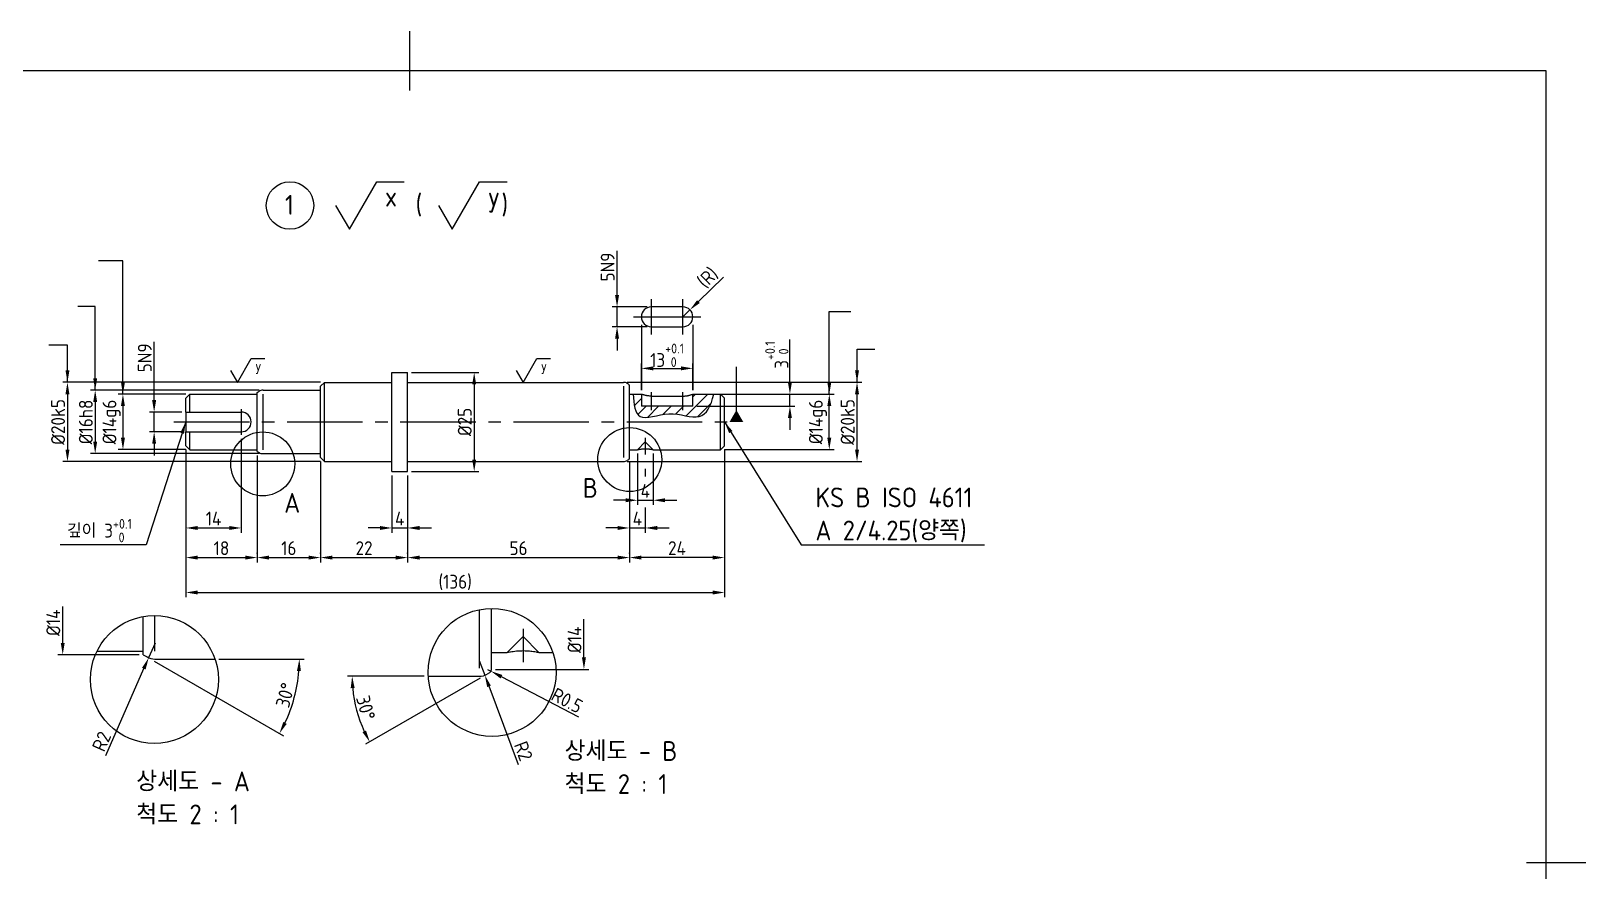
# Model space of a CAD drawing. Header units: millimetres. Extents: x 0 to 2327, y 0 to 592.
# Drawn here: x 201.5 to 594, y 208 to 420 of the extents above; entities that cross this region are included whole.
import ezdxf

# ---------------------------------------------------------------- set-up
doc = ezdxf.new("R2010")
doc.units = ezdxf.units.MM
doc.linetypes.add('CENTER2', pattern=[28.575, 19.05, -3.175, 3.175, -3.175])
for name, color, linetype in [('가는실선', 1, 'Continuous'), ('문자', 2, 'Continuous'), ('외형선', 3, 'Continuous'), ('윤곽선', 4, 'Continuous'), ('중심선', 1, 'CENTER2')]:
    doc.layers.add(name, color=color, linetype=linetype)
doc.styles.get("Standard").update_dxf_attribs({"font": 'isocp.shx', "bigfont": 'whgtxt.shx'})
doc.dimstyles.new('ISO-25', dxfattribs={"dimtxt": 3.5, "dimasz": 3, "dimexe": 1.2, "dimexo": 1, "dimtad": 1, "dimdsep": 46, "dimtxsty": 'Standard', "dimcen": 0, "dimclrd": 7, "dimclre": 7, "dimclrt": 2, "dimazin": 2, "dimtfac": 1, "dimtmove": 0, "dimatfit": 3, "dimfxl": 0, "dimlwd": -1, "dimlwe": -1, "dimarcsym": 0})

# ---------------------------------------------------------------- blocks, each defined once
blk = doc.blocks.new('*D45')
at = {"layer": 'Defpoints', "color": 0}
for p in [(358.04, 350.36), (349.41, 345.36), (358.04, 345.36)]:
    blk.add_point(p, dxfattribs=at)
at = {"layer": '외형선', "color": 7}
for p, q in [((349.41, 353.36), (349.41, 364.51)), ((357.04, 350.36), (348.21, 350.36)), ((349.41, 345.36), (349.41, 350.36)), ((357.04, 345.36), (348.21, 345.36)), ((349.41, 342.36), (349.41, 339.36))]:
    blk.add_line(p, q, dxfattribs=at)
for points in [[(348.91, 353.36), (349.91, 353.36), (349.41, 350.36)], [(348.91, 342.36), (349.91, 342.36), (349.41, 345.36)]]:
    blk.add_solid(points, dxfattribs=at)
at = {"layer": '외형선', "color": 2, "insert": (347.03, 360.44), "char_height": 3.5, "attachment_point": 5, "rotation": 90}
blk.add_mtext('5N9', dxfattribs=at)
blk = doc.blocks.new('*D46')
at = {"layer": 'Defpoints', "color": 0}
for p in [(367.82, 349.62), (366.04, 347.86)]:
    blk.add_point(p, dxfattribs=at)
at = {"layer": '외형선', "color": 7}
for p, q in [((376.24, 357.88), (369.96, 351.72)), ((366.04, 347.86), (367.82, 349.62))]:
    blk.add_line(p, q, dxfattribs=at)
blk.add_solid([(369.61, 352.07), (370.31, 351.36), (367.82, 349.62)], dxfattribs=at)
at = {"layer": '외형선', "color": 2, "insert": (372.39, 357.67), "char_height": 3.5, "attachment_point": 5, "rotation": 44.467}
blk.add_mtext('(R)', dxfattribs=at)
blk = doc.blocks.new('*D47')
at = {"layer": 'Defpoints', "color": 0}
for p in [(368.54, 334.85), (355.54, 328.33), (368.54, 328.33)]:
    blk.add_point(p, dxfattribs=at)
at = {"layer": '외형선', "color": 7}
for p, q in [((355.54, 329.33), (355.54, 336.05)), ((358.54, 334.85), (365.54, 334.85)), ((368.54, 329.33), (368.54, 336.05))]:
    blk.add_line(p, q, dxfattribs=at)
for points in [[(358.54, 335.35), (358.54, 334.35), (355.54, 334.85)], [(365.54, 335.35), (365.54, 334.35), (368.54, 334.85)]]:
    blk.add_solid(points, dxfattribs=at)
at = {"layer": '외형선', "color": 2, "insert": (362.04, 338.15), "char_height": 3.5, "attachment_point": 5}
blk.add_mtext('13{\\H0.7x;\\S+0.1^  0;}', dxfattribs=at)
blk = doc.blocks.new('*D48')
at = {"layer": 'Defpoints', "color": 0}
for p in [(368.54, 328.33), (393.05, 328.33), (368.54, 325.33)]:
    blk.add_point(p, dxfattribs=at)
at = {"layer": '외형선', "color": 7}
for p, q in [((393.05, 331.33), (393.05, 342.16)), ((369.54, 328.33), (394.25, 328.33)), ((393.05, 325.33), (393.05, 328.33)), ((369.54, 325.33), (394.25, 325.33)), ((393.05, 322.33), (393.05, 319.33))]:
    blk.add_line(p, q, dxfattribs=at)
for points in [[(392.55, 331.33), (393.55, 331.33), (393.05, 328.33)], [(392.55, 322.33), (393.55, 322.33), (393.05, 325.33)]]:
    blk.add_solid(points, dxfattribs=at)
at = {"layer": '외형선', "color": 2, "insert": (389.75, 338.24), "char_height": 3.5, "attachment_point": 5, "rotation": 90}
blk.add_mtext('3{\\H0.7x;\\S+0.1^  0;}', dxfattribs=at)
blk = doc.blocks.new('*D49')
at = {"layer": 'Defpoints', "color": 0}
for p in [(393.05, 328.33), (402.99, 328.33), (375.54, 314.33)]:
    blk.add_point(p, dxfattribs=at)
at = {"layer": '외형선', "color": 7}
for p, q in [((394.05, 328.33), (404.19, 328.33)), ((402.99, 317.33), (402.99, 325.33)), ((376.54, 314.33), (404.19, 314.33))]:
    blk.add_line(p, q, dxfattribs=at)
for points in [[(402.49, 325.33), (403.49, 325.33), (402.99, 328.33)], [(402.49, 317.33), (403.49, 317.33), (402.99, 314.33)]]:
    blk.add_solid(points, dxfattribs=at)
at = {"layer": '외형선', "color": 2, "insert": (400.12, 321.33), "char_height": 3.5, "attachment_point": 5, "rotation": 90}
blk.add_mtext('%%C14g6', dxfattribs=at)
blk = doc.blocks.new('*D50')
at = {"layer": 'Defpoints', "color": 0}
for p in [(351, 331.33), (409.99, 331.33), (351, 311.33)]:
    blk.add_point(p, dxfattribs=at)
at = {"layer": '외형선', "color": 7}
for p, q in [((352, 331.33), (411.19, 331.33)), ((409.99, 314.33), (409.99, 328.33)), ((352, 311.33), (411.19, 311.33))]:
    blk.add_line(p, q, dxfattribs=at)
for points in [[(409.49, 328.33), (410.49, 328.33), (409.99, 331.33)], [(409.49, 314.33), (410.49, 314.33), (409.99, 311.33)]]:
    blk.add_solid(points, dxfattribs=at)
at = {"layer": '외형선', "color": 2, "insert": (407.62, 321.33), "char_height": 3.5, "attachment_point": 5, "rotation": 90}
blk.add_mtext('%%C20k5', dxfattribs=at)
blk = doc.blocks.new('*D59')
at = {"layer": 'Defpoints', "color": 0}
for p in [(296.54, 333.83), (296.54, 308.83), (313.34, 308.83)]:
    blk.add_point(p, dxfattribs=at)
at = {"layer": '외형선', "color": 7}
for p, q in [((297.54, 333.83), (314.54, 333.83)), ((313.34, 330.83), (313.34, 311.83)), ((297.54, 308.83), (314.54, 308.83))]:
    blk.add_line(p, q, dxfattribs=at)
for points in [[(312.84, 330.83), (313.84, 330.83), (313.34, 333.83)], [(312.84, 311.83), (313.84, 311.83), (313.34, 308.83)]]:
    blk.add_solid(points, dxfattribs=at)
at = {"layer": '외형선', "color": 2, "insert": (310.96, 321.33), "char_height": 3.5, "attachment_point": 5, "rotation": 90}
blk.add_mtext('%%C25', dxfattribs=at)
blk = doc.blocks.new('*D60')
at = {"layer": 'Defpoints', "color": 0}
for p in [(232.54, 323.83), (240.54, 323.83), (240.54, 318.83)]:
    blk.add_point(p, dxfattribs=at)
at = {"layer": '외형선', "color": 7}
for p, q in [((232.54, 326.83), (232.54, 341.59)), ((239.54, 323.83), (231.34, 323.83)), ((232.54, 318.83), (232.54, 323.83)), ((239.54, 318.83), (231.34, 318.83)), ((232.54, 315.83), (232.54, 312.83))]:
    blk.add_line(p, q, dxfattribs=at)
for points in [[(232.04, 326.83), (233.04, 326.83), (232.54, 323.83)], [(232.04, 315.83), (233.04, 315.83), (232.54, 318.83)]]:
    blk.add_solid(points, dxfattribs=at)
at = {"layer": '외형선', "color": 2, "insert": (230.17, 337.51), "char_height": 3.5, "attachment_point": 5, "rotation": 90}
blk.add_mtext('5N9', dxfattribs=at)
blk = doc.blocks.new('*D61')
at = {"layer": 'Defpoints', "color": 0}
for p in [(260.03, 329.33), (217.66, 313.33), (260.03, 313.33)]:
    blk.add_point(p, dxfattribs=at)
at = {"layer": '외형선', "color": 7}
for p, q in [((259.03, 329.33), (216.46, 329.33)), ((217.66, 326.33), (217.66, 316.33)), ((259.03, 313.33), (216.46, 313.33))]:
    blk.add_line(p, q, dxfattribs=at)
for points in [[(217.16, 326.33), (218.16, 326.33), (217.66, 329.33)], [(217.16, 316.33), (218.16, 316.33), (217.66, 313.33)]]:
    blk.add_solid(points, dxfattribs=at)
at = {"layer": '외형선', "color": 2, "insert": (215.29, 321.33), "char_height": 3.5, "attachment_point": 5, "rotation": 90}
blk.add_mtext('%%C16h8', dxfattribs=at)
blk = doc.blocks.new('*D62')
at = {"layer": 'Defpoints', "color": 0}
for p in [(275.54, 331.33), (210.66, 311.33), (275.54, 311.33)]:
    blk.add_point(p, dxfattribs=at)
at = {"layer": '외형선', "color": 7}
for p, q in [((274.54, 331.33), (209.46, 331.33)), ((210.66, 328.33), (210.66, 314.33)), ((274.54, 311.33), (209.46, 311.33))]:
    blk.add_line(p, q, dxfattribs=at)
for points in [[(210.16, 328.33), (211.16, 328.33), (210.66, 331.33)], [(210.16, 314.33), (211.16, 314.33), (210.66, 311.33)]]:
    blk.add_solid(points, dxfattribs=at)
at = {"layer": '외형선', "color": 2, "insert": (208.29, 321.33), "char_height": 3.5, "attachment_point": 5, "rotation": 90}
blk.add_mtext('%%C20k5', dxfattribs=at)
blk = doc.blocks.new('*D58')
at = {"layer": 'Defpoints', "color": 0}
for p in [(241.54, 328.33), (224.66, 314.33), (241.54, 314.33)]:
    blk.add_point(p, dxfattribs=at)
at = {"layer": '외형선', "color": 7}
for p, q in [((240.54, 328.33), (223.46, 328.33)), ((224.66, 325.33), (224.66, 317.33)), ((240.54, 314.33), (223.46, 314.33))]:
    blk.add_line(p, q, dxfattribs=at)
for points in [[(224.16, 325.33), (225.16, 325.33), (224.66, 328.33)], [(224.16, 317.33), (225.16, 317.33), (224.66, 314.33)]]:
    blk.add_solid(points, dxfattribs=at)
at = {"layer": '외형선', "color": 2, "insert": (221.79, 321.33), "char_height": 3.5, "attachment_point": 5, "rotation": 90}
blk.add_mtext('%%C14g6', dxfattribs=at)
blk = doc.blocks.new('*D56')
at = {"layer": 'Defpoints', "color": 0}
for p in [(352.54, 312.19), (356.54, 313.12), (356.54, 294.56)]:
    blk.add_point(p, dxfattribs=at)
at = {"layer": '외형선', "color": 7}
for p, q in [((352.54, 311.19), (352.54, 293.36)), ((356.54, 309.45), (356.54, 307.56)), ((356.54, 299.69), (356.54, 293.36)), ((349.54, 294.56), (346.54, 294.56)), ((352.54, 294.56), (356.54, 294.56)), ((359.54, 294.56), (362.54, 294.56))]:
    blk.add_line(p, q, dxfattribs=at)
for points in [[(349.54, 295.06), (349.54, 294.06), (352.54, 294.56)], [(359.54, 295.06), (359.54, 294.06), (356.54, 294.56)]]:
    blk.add_solid(points, dxfattribs=at)
at = {"layer": '외형선', "color": 2, "insert": (354.54, 296.94), "char_height": 3.5, "attachment_point": 5}
blk.add_mtext('4', dxfattribs=at)
blk = doc.blocks.new('*D57')
at = {"layer": 'Defpoints', "color": 0}
for p in [(354.54, 314.33), (358.54, 314.33), (358.54, 301.56)]:
    blk.add_point(p, dxfattribs=at)
at = {"layer": '외형선', "color": 7}
for p, q in [((354.54, 313.33), (354.54, 300.36)), ((358.54, 313.33), (358.54, 300.36)), ((351.54, 301.56), (348.54, 301.56)), ((354.54, 301.56), (358.54, 301.56)), ((361.54, 301.56), (364.54, 301.56))]:
    blk.add_line(p, q, dxfattribs=at)
for points in [[(351.54, 302.06), (351.54, 301.06), (354.54, 301.56)], [(361.54, 302.06), (361.54, 301.06), (358.54, 301.56)]]:
    blk.add_solid(points, dxfattribs=at)
at = {"layer": '외형선', "color": 2, "insert": (356.54, 303.94), "char_height": 3.5, "attachment_point": 5}
blk.add_mtext('4', dxfattribs=at)
blk = doc.blocks.new('*D55')
at = {"layer": 'Defpoints', "color": 0}
for p in [(376.54, 315.33), (352.54, 294.56), (352.54, 287.08)]:
    blk.add_point(p, dxfattribs=at)
at = {"layer": '외형선', "color": 7}
for p, q in [((376.54, 314.33), (376.54, 285.88)), ((352.54, 293.56), (352.54, 285.88)), ((373.54, 287.08), (355.54, 287.08))]:
    blk.add_line(p, q, dxfattribs=at)
for points in [[(355.54, 287.58), (355.54, 286.58), (352.54, 287.08)], [(373.54, 287.58), (373.54, 286.58), (376.54, 287.08)]]:
    blk.add_solid(points, dxfattribs=at)
at = {"layer": '외형선', "color": 2, "insert": (364.54, 289.46), "char_height": 3.5, "attachment_point": 5}
blk.add_mtext('24', dxfattribs=at)
blk = doc.blocks.new('*D42')
at = {"layer": 'Defpoints', "color": 0}
for p in [(296.54, 294.56), (352.54, 287.08), (352.54, 287.08)]:
    blk.add_point(p, dxfattribs=at)
at = {"layer": '외형선', "color": 7}
for p, q in [((296.54, 293.56), (296.54, 285.88)), ((299.54, 287.08), (349.54, 287.08)), ((352.54, 288.08), (352.54, 288.28))]:
    blk.add_line(p, q, dxfattribs=at)
for points in [[(299.54, 287.58), (299.54, 286.58), (296.54, 287.08)], [(349.54, 287.58), (349.54, 286.58), (352.54, 287.08)]]:
    blk.add_solid(points, dxfattribs=at)
at = {"layer": '외형선', "color": 2, "insert": (324.54, 289.46), "char_height": 3.5, "attachment_point": 5}
blk.add_mtext('56', dxfattribs=at)
blk = doc.blocks.new('*D51')
at = {"layer": 'Defpoints', "color": 0}
for p in [(292.54, 308.83), (296.54, 308.83), (296.54, 294.56)]:
    blk.add_point(p, dxfattribs=at)
at = {"layer": '외형선', "color": 7}
for p, q in [((292.54, 307.83), (292.54, 293.36)), ((296.54, 307.83), (296.54, 293.36)), ((289.54, 294.56), (286.54, 294.56)), ((292.54, 294.56), (296.54, 294.56)), ((299.54, 294.56), (302.54, 294.56))]:
    blk.add_line(p, q, dxfattribs=at)
for points in [[(289.54, 295.06), (289.54, 294.06), (292.54, 294.56)], [(299.54, 295.06), (299.54, 294.06), (296.54, 294.56)]]:
    blk.add_solid(points, dxfattribs=at)
at = {"layer": '외형선', "color": 2, "insert": (294.54, 296.94), "char_height": 3.5, "attachment_point": 5}
blk.add_mtext('4', dxfattribs=at)
blk = doc.blocks.new('*D52')
at = {"layer": 'Defpoints', "color": 0}
for p in [(274.54, 312.33), (296.54, 287.08), (296.54, 287.08)]:
    blk.add_point(p, dxfattribs=at)
at = {"layer": '외형선', "color": 7}
for p, q in [((274.54, 311.33), (274.54, 285.88)), ((277.54, 287.08), (293.54, 287.08)), ((296.54, 288.08), (296.54, 288.28))]:
    blk.add_line(p, q, dxfattribs=at)
for points in [[(277.54, 287.58), (277.54, 286.58), (274.54, 287.08)], [(293.54, 287.58), (293.54, 286.58), (296.54, 287.08)]]:
    blk.add_solid(points, dxfattribs=at)
at = {"layer": '외형선', "color": 2, "insert": (285.54, 289.46), "char_height": 3.5, "attachment_point": 5}
blk.add_mtext('22', dxfattribs=at)
blk = doc.blocks.new('*D53')
at = {"layer": 'Defpoints', "color": 0}
for p in [(258.54, 313.88), (274.54, 287.08), (274.54, 287.08)]:
    blk.add_point(p, dxfattribs=at)
at = {"layer": '외형선', "color": 7}
for p, q in [((258.54, 312.88), (258.54, 285.88)), ((261.54, 287.08), (271.54, 287.08)), ((274.54, 288.08), (274.54, 288.28))]:
    blk.add_line(p, q, dxfattribs=at)
for points in [[(261.54, 287.58), (261.54, 286.58), (258.54, 287.08)], [(271.54, 287.58), (271.54, 286.58), (274.54, 287.08)]]:
    blk.add_solid(points, dxfattribs=at)
at = {"layer": '외형선', "color": 2, "insert": (266.54, 289.46), "char_height": 3.5, "attachment_point": 5}
blk.add_mtext('16', dxfattribs=at)
blk = doc.blocks.new('*D54')
at = {"layer": 'Defpoints', "color": 0}
for p in [(254.54, 318.08), (240.54, 315.33), (254.54, 294.56)]:
    blk.add_point(p, dxfattribs=at)
at = {"layer": '외형선', "color": 7}
for p, q in [((240.54, 314.33), (240.54, 293.36)), ((254.54, 317.08), (254.54, 293.36)), ((243.54, 294.56), (251.54, 294.56))]:
    blk.add_line(p, q, dxfattribs=at)
for points in [[(243.54, 295.06), (243.54, 294.06), (240.54, 294.56)], [(251.54, 295.06), (251.54, 294.06), (254.54, 294.56)]]:
    blk.add_solid(points, dxfattribs=at)
at = {"layer": '외형선', "color": 2, "insert": (247.54, 296.94), "char_height": 3.5, "attachment_point": 5}
blk.add_mtext('14', dxfattribs=at)
blk = doc.blocks.new('*D43')
at = {"layer": 'Defpoints', "color": 0}
for p in [(240.54, 294.56), (258.54, 287.08), (258.54, 287.08)]:
    blk.add_point(p, dxfattribs=at)
at = {"layer": '외형선', "color": 7}
for p, q in [((240.54, 293.56), (240.54, 285.88)), ((243.54, 287.08), (255.54, 287.08)), ((258.54, 288.08), (258.54, 288.28))]:
    blk.add_line(p, q, dxfattribs=at)
for points in [[(243.54, 287.58), (243.54, 286.58), (240.54, 287.08)], [(255.54, 287.58), (255.54, 286.58), (258.54, 287.08)]]:
    blk.add_solid(points, dxfattribs=at)
at = {"layer": '외형선', "color": 2, "insert": (249.54, 289.46), "char_height": 3.5, "attachment_point": 5}
blk.add_mtext('18', dxfattribs=at)
blk = doc.blocks.new('*D44')
at = {"layer": 'Defpoints', "color": 0}
for p in [(240.54, 287.08), (376.54, 287.08), (376.54, 278.27)]:
    blk.add_point(p, dxfattribs=at)
at = {"layer": '외형선', "color": 7}
for p, q in [((240.54, 286.08), (240.54, 277.07)), ((376.54, 286.08), (376.54, 277.07)), ((243.54, 278.27), (373.54, 278.27))]:
    blk.add_line(p, q, dxfattribs=at)
for points in [[(243.54, 278.77), (243.54, 277.77), (240.54, 278.27)], [(373.54, 278.77), (373.54, 277.77), (376.54, 278.27)]]:
    blk.add_solid(points, dxfattribs=at)
at = {"layer": '외형선', "color": 2, "insert": (308.54, 280.82), "char_height": 3.5, "attachment_point": 5}
blk.add_mtext('(136)', dxfattribs=at)
blk = doc.blocks.new('*D66')
at = {"layer": 'Defpoints', "color": 0}
for p in [(232.76, 265.45), (231.15, 261.79)]:
    blk.add_point(p, dxfattribs=at)
at = {"layer": '외형선', "color": 7}
for p, q in [((232.76, 265.45), (231.15, 261.79)), ((220.32, 237.12), (229.94, 259.04))]:
    blk.add_line(p, q, dxfattribs=at)
blk.add_solid([(229.48, 259.24), (230.4, 258.84), (231.15, 261.79)], dxfattribs=at)
at = {"layer": '외형선', "color": 2, "insert": (219.28, 240.67), "char_height": 3.5, "attachment_point": 5, "rotation": 66.2967}
blk.add_mtext('R2', dxfattribs=at)
blk = doc.blocks.new('*D67')
at = {"layer": 'Defpoints', "color": 0}
for p in [(229.77, 262.56), (230.76, 261.99), (232.76, 261.45), (247.91, 261.45), (266.95, 248.62)]:
    blk.add_point(p, dxfattribs=at)
at = {"layer": '외형선', "color": 7}
for p, q in [((232.55, 260.95), (265.22, 242.09)), ((248.91, 261.45), (270.41, 261.45))]:
    blk.add_line(p, q, dxfattribs=at)
blk.add_arc((231.68, 261.45), 37.52, 334.582, 355.418, dxfattribs=at)
for points in [[(268.59, 258.47), (269.59, 258.43), (269.21, 261.45)], [(266.02, 245.11), (265.13, 245.58), (264.18, 242.69)]]:
    blk.add_solid(points, dxfattribs=at)
at = {"layer": '외형선', "color": 2, "insert": (265.64, 252.36), "char_height": 3.5, "attachment_point": 5, "rotation": 75}
blk.add_mtext('30°', dxfattribs=at)
blk = doc.blocks.new('*D63')
at = {"layer": 'Defpoints', "color": 0}
for p in [(314.62, 261.13), (316.03, 257.39)]:
    blk.add_point(p, dxfattribs=at)
at = {"layer": '외형선', "color": 7}
for p, q in [((314.62, 261.13), (316.03, 257.39)), ((324.54, 234.76), (317.08, 254.58))]:
    blk.add_line(p, q, dxfattribs=at)
blk.add_solid([(317.55, 254.75), (316.61, 254.4), (316.03, 257.39)], dxfattribs=at)
at = {"layer": '외형선', "color": 2, "insert": (325.77, 238.24), "char_height": 3.5, "attachment_point": 5, "rotation": 290.6119}
blk.add_mtext('R2', dxfattribs=at)
blk = doc.blocks.new('*D64')
at = {"layer": 'Defpoints', "color": 0}
for p in [(316.69, 258.86), (317.58, 258.4)]:
    blk.add_point(p, dxfattribs=at)
at = {"layer": '외형선', "color": 7}
for p, q in [((316.69, 258.86), (317.58, 258.4)), ((339.72, 246.8), (320.23, 257.01))]:
    blk.add_line(p, q, dxfattribs=at)
blk.add_solid([(320.47, 257.45), (320, 256.56), (317.58, 258.4)], dxfattribs=at)
at = {"layer": '외형선', "color": 2, "insert": (336.8, 251.01), "char_height": 3.5, "attachment_point": 5, "rotation": 332.3599}
blk.add_mtext('R0.5', dxfattribs=at)
blk = doc.blocks.new('*D65')
at = {"layer": 'Defpoints', "color": 0}
for p in [(301.72, 257.13), (314.62, 257.13), (316.62, 257.66), (317.19, 258), (283.03, 251.37)]:
    blk.add_point(p, dxfattribs=at)
at = {"layer": '외형선', "color": 7}
for p, q in [((300.72, 257.13), (281.33, 257.13)), ((314.82, 256.63), (285.93, 239.95))]:
    blk.add_line(p, q, dxfattribs=at)
blk.add_arc((315.69, 257.13), 33.16, 185.185, 204.8168, dxfattribs=at)
for points in [[(282.16, 254.11), (283.16, 254.15), (282.53, 257.13)], [(286.03, 243.44), (285.15, 242.98), (286.97, 240.55)]]:
    blk.add_solid(points, dxfattribs=at)
at = {"layer": '외형선', "color": 2, "insert": (285.95, 249.16), "char_height": 3.5, "attachment_point": 5, "rotation": 285.0009}
blk.add_mtext('30°', dxfattribs=at)

msp = doc.modelspace()

# ---------------------------------------------------------------- hatches: boundary and pattern name
at = {"layer": '가는실선'}
h = msp.add_hatch(dxfattribs=at)
h.set_pattern_fill('ANSI31', color=256, scale=0.7)
edge = h.paths.add_edge_path()
edge.add_line((355.537, 328.325), (354.634, 328.325))
edge.add_line((354.634, 328.325), (353.479, 328.325))
edge.add_spline(control_points=[(353.479, 328.325), (353.628, 325.76), (354.294, 320.703), (362.775, 324.725), (371.021, 320.914), (373.115, 325.394), (373.827, 328.325)], knot_values=[1.1408248, 1.1408248, 1.1408248, 1.1408248, 7.2794744, 14.5484387, 22.2402639, 29.9940583, 29.9940583, 29.9940583, 29.9940583], degree=3, periodic=0)
edge.add_line((373.827, 328.325), (372.023, 328.325))
edge.add_line((372.023, 328.325), (368.537, 328.325))
edge.add_line((368.537, 328.325), (368.537, 325.325))
edge.add_line((368.537, 325.325), (355.537, 325.325))
edge.add_line((355.537, 325.325), (355.537, 328.325))

# ---------------------------------------------------------------- linework, layer by layer
for centre, radius in [((259.951, 310.747), 8.077), ((352.614, 311.813), 8.077), ((232.598, 256.295), 16.154), ((317.843, 258.104), 16.154)]:
    msp.add_circle(centre, radius, dxfattribs=at)
at = {"layer": '문자'}
msp.add_circle((266.83, 375.966), 6, dxfattribs=at)
at = {"layer": '외형선'}
for p, q in [((281.826, 369.966), (288.754, 381.966)), ((288.754, 381.966), (295.683, 381.966)), ((307.785, 369.966), (314.713, 381.966)), ((314.713, 381.966), (321.641, 381.966)), ((278.362, 375.966), (281.826, 369.966)), ((304.321, 375.966), (307.785, 369.966)), ((366.037, 350.364), (358.037, 350.364)), ((355.537, 345.864), (355.537, 329.325)), ((368.537, 345.864), (368.537, 329.325)), ((358.037, 345.364), (366.037, 345.364)), ((251.846, 334.325), (253.578, 331.325)), ((253.578, 331.325), (257.042, 337.325)), ((257.042, 337.325), (260.506, 337.325)), ((292.537, 332.295), (292.537, 333.825)), ((292.537, 333.825), (296.537, 333.825)), ((296.537, 332.295), (296.537, 333.825)), ((323.953, 334.325), (325.685, 331.325)), ((325.685, 331.325), (329.149, 337.325)), ((329.149, 337.325), (332.613, 337.325)), ((274.537, 330.325), (275.537, 331.325)), ((274.537, 329.224), (274.537, 330.325)), ((275.537, 330.101), (275.537, 331.325)), ((275.537, 331.325), (292.537, 331.325)), ((275.537, 311.325), (275.537, 330.101)), ((292.537, 308.825), (292.537, 332.295)), ((296.537, 308.825), (296.537, 332.295)), ((296.537, 331.325), (351.001, 331.325)), ((351.001, 330.325), (351.001, 312.325)), ((352.287, 330.892), (352.001, 331.057)), ((352.537, 329.341), (352.537, 330.459)), ((240.537, 327.325), (241.537, 328.325)), ((240.537, 326.591), (240.537, 327.325)), ((240.537, 323.825), (240.537, 326.591)), ((241.537, 327.469), (241.537, 328.325)), ((241.537, 328.325), (258.537, 328.325)), ((241.537, 323.825), (241.537, 327.469)), ((258.537, 328.773), (259.03, 329.057)), ((258.537, 327.861), (258.537, 328.773)), ((258.537, 313.878), (258.537, 327.861)), ((260.03, 329.325), (274.537, 329.325)), ((260.03, 314.325), (260.03, 328.325)), ((274.537, 312.325), (274.537, 329.224)), ((352.537, 312.191), (352.537, 329.341)), ((352.537, 328.325), (354.634, 328.325)), ((354.634, 328.325), (355.537, 328.325)), ((355.663, 328.282), (355.537, 328.325)), ((355.537, 328.325), (355.537, 325.325)), ((355.87, 328.214), (355.663, 328.282)), ((356.002, 328.173), (355.87, 328.214)), ((356.134, 328.135), (356.002, 328.173)), ((356.276, 328.097), (356.134, 328.135)), ((356.425, 328.06), (356.276, 328.097)), ((356.582, 328.024), (356.425, 328.06)), ((356.805, 327.979), (356.582, 328.024)), ((356.925, 327.958), (356.805, 327.979)), ((357.047, 327.938), (356.925, 327.958)), ((357.163, 327.922), (357.047, 327.938)), ((357.281, 327.907), (357.163, 327.922)), ((357.467, 327.889), (357.281, 327.907)), ((357.655, 327.875), (357.467, 327.889)), ((357.846, 327.867), (357.655, 327.875)), ((358.037, 327.864), (357.846, 327.867)), ((358.037, 327.864), (366.037, 327.864)), ((366.037, 327.864), (366.229, 327.867)), ((366.229, 327.867), (366.419, 327.875)), ((366.419, 327.875), (366.608, 327.889)), ((366.608, 327.889), (366.794, 327.907)), ((366.794, 327.907), (366.911, 327.922)), ((366.911, 327.922), (367.028, 327.938)), ((367.028, 327.938), (367.15, 327.958)), ((367.15, 327.958), (367.269, 327.979)), ((367.269, 327.979), (367.492, 328.024)), ((367.492, 328.024), (367.649, 328.06)), ((367.649, 328.06), (367.798, 328.097)), ((367.798, 328.097), (367.941, 328.135)), ((367.941, 328.135), (368.072, 328.173)), ((368.072, 328.173), (368.205, 328.214)), ((368.205, 328.214), (368.412, 328.282)), ((368.412, 328.282), (368.537, 328.325)), ((368.537, 328.325), (372.023, 328.325)), ((368.537, 325.325), (368.537, 328.325)), ((372.023, 328.325), (375.537, 328.325)), ((375.537, 327.469), (375.537, 328.325)), ((376.537, 327.325), (375.537, 328.325)), ((375.537, 314.325), (375.537, 327.469)), ((376.537, 326.591), (376.537, 327.325)), ((376.537, 315.325), (376.537, 326.591)), ((240.537, 323.825), (241.537, 323.825)), ((240.537, 323.825), (240.537, 318.825)), ((241.537, 323.825), (254.537, 323.825)), ((368.537, 325.325), (355.537, 325.325)), ((240.537, 318.825), (241.537, 318.825)), ((240.537, 315.325), (240.537, 318.825)), ((241.537, 318.825), (254.537, 318.825)), ((241.537, 314.325), (241.537, 318.825)), ((240.537, 315.325), (241.537, 314.325)), ((241.537, 314.325), (258.537, 314.325)), ((352.537, 314.325), (353.733, 314.325)), ((353.733, 314.325), (354.537, 314.325)), ((356.537, 316.325), (354.537, 314.325)), ((354.537, 314.325), (354.849, 314.39)), ((354.849, 314.39), (354.966, 314.411)), ((354.966, 314.411), (355.109, 314.436)), ((355.109, 314.436), (355.261, 314.459)), ((355.261, 314.459), (355.478, 314.488)), ((355.478, 314.488), (355.704, 314.513)), ((355.704, 314.513), (355.938, 314.532)), ((355.938, 314.532), (356.149, 314.545)), ((356.149, 314.545), (356.363, 314.552)), ((356.363, 314.552), (356.579, 314.553)), ((356.537, 316.325), (358.537, 314.325)), ((356.579, 314.553), (356.794, 314.55)), ((356.794, 314.55), (356.984, 314.542)), ((356.984, 314.542), (357.171, 314.53)), ((357.171, 314.53), (357.356, 314.514)), ((357.356, 314.514), (357.492, 314.5)), ((357.492, 314.5), (357.624, 314.485)), ((357.624, 314.485), (357.828, 314.457)), ((357.828, 314.457), (358.019, 314.427)), ((358.019, 314.427), (358.178, 314.399)), ((358.178, 314.399), (358.272, 314.381)), ((358.272, 314.381), (358.537, 314.325)), ((358.537, 314.325), (370.747, 314.325)), ((370.747, 314.325), (375.537, 314.325)), ((376.537, 315.325), (375.537, 314.325)), ((258.537, 313.878), (259.03, 313.593)), ((260.03, 313.325), (274.537, 313.325)), ((274.537, 312.325), (275.537, 311.325)), ((275.537, 311.325), (292.537, 311.325)), ((296.537, 311.325), (351.001, 311.325)), ((352.287, 311.758), (352.001, 311.593)), ((292.537, 308.825), (296.537, 308.825)), ((229.771, 262.557), (229.771, 272.2)), ((232.756, 263.452), (232.756, 272.448)), ((314.619, 273.932), (314.619, 259.129)), ((317.69, 258.861), (317.69, 274.257)), ((325.69, 267.129), (321.69, 263.129)), ((325.69, 267.129), (329.69, 263.129)), ((218.117, 263.452), (229.771, 263.452)), ((317.69, 263.129), (320.081, 263.129)), ((320.081, 263.129), (321.69, 263.129)), ((321.69, 263.129), (322.314, 263.258)), ((322.314, 263.258), (322.548, 263.301)), ((322.548, 263.301), (322.833, 263.349)), ((322.833, 263.349), (323.139, 263.397)), ((323.139, 263.397), (323.571, 263.455)), ((323.571, 263.455), (324.024, 263.504)), ((324.024, 263.504), (324.491, 263.543)), ((324.491, 263.543), (324.914, 263.567)), ((324.914, 263.567), (325.343, 263.582)), ((325.343, 263.582), (325.773, 263.585)), ((325.773, 263.585), (326.203, 263.577)), ((326.203, 263.577), (326.583, 263.562)), ((326.583, 263.562), (326.959, 263.538)), ((326.959, 263.538), (327.328, 263.507)), ((327.328, 263.507), (327.599, 263.479)), ((327.599, 263.479), (327.864, 263.448)), ((327.864, 263.448), (328.271, 263.392)), ((328.271, 263.392), (328.654, 263.332)), ((328.654, 263.332), (328.971, 263.276)), ((328.971, 263.276), (329.161, 263.24)), ((329.161, 263.24), (329.69, 263.129)), ((329.69, 263.129), (333.196, 263.129)), ((229.771, 262.557), (230.756, 261.988)), ((232.756, 261.452), (247.906, 261.452)), ((301.719, 257.129), (314.619, 257.129)), ((317.19, 257.995), (316.619, 257.665))]:
    msp.add_line(p, q, dxfattribs=at)
at = {"layer": '외형선', "color": 7}
for p, q in [((209.459, 265.557), (209.459, 274.769)), ((341.05, 261.861), (341.05, 271.545)), ((228.771, 262.557), (208.259, 262.557)), ((318.69, 258.861), (342.25, 258.861))]:
    msp.add_line(p, q, dxfattribs=at)
at = {"layer": '외형선'}
for centre, radius, start, end in [((358.037, 347.864), 2.5, 90, 270), ((366.037, 347.864), 2.5, 270, 90), ((351.001, 329.325), 2, 60, 90), ((352.037, 330.459), 0.5, 0, 60), ((260.03, 327.325), 2, 90, 120), ((254.537, 321.325), 2.5, 270, 90), ((260.03, 315.325), 2, 240, 270), ((351.001, 313.325), 2, 270, 300), ((352.037, 312.191), 0.5, 300, 360), ((232.756, 265.452), 4, 240, 270), ((314.619, 261.129), 4, 270, 300), ((316.69, 258.861), 1, 300, 360)]:
    msp.add_arc(centre, radius, start, end, dxfattribs=at)
msp.add_open_spline([(353.479, 328.325), (353.628, 325.76), (354.294, 320.703), (362.775, 324.725), (371.021, 320.914), (373.115, 325.394), (373.827, 328.325)], degree=3, knots=[1.1408248, 1.1408248, 1.1408248, 1.1408248, 7.2794744, 14.5484387, 22.2402639, 29.9940583, 29.9940583, 29.9940583, 29.9940583], dxfattribs=at)
at = {"layer": '외형선', "color": 7}
for points in [[(208.959, 265.557), (209.959, 265.557), (209.459, 262.557)], [(340.55, 261.861), (341.55, 261.861), (341.05, 258.861)]]:
    msp.add_solid(points, dxfattribs=at)
at = {"layer": '윤곽선'}
for p, q in [((297, 420), (297, 405)), ((594, 210), (579, 210))]:
    msp.add_line(p, q, dxfattribs=at)
msp.add_lwpolyline([(10, 10), (584, 10), (584, 410), (10, 410)], close=True, dxfattribs=at)
at = {"layer": '중심선'}
for p, q in [((358.037, 352.364), (358.037, 343.364)), ((366.037, 343.364), (366.037, 352.364)), ((353.537, 347.864), (370.537, 347.864)), ((358.037, 328.864), (358.037, 324.325)), ((366.037, 324.325), (366.037, 328.864)), ((254.537, 324.575), (254.537, 318.075)), ((237.537, 321.325), (379.537, 321.325)), ((356.537, 317.325), (356.537, 313.121)), ((325.69, 269.129), (325.69, 260.719))]:
    msp.add_line(p, q, dxfattribs=at)

# ---------------------------------------------------------------- texts
at = {"layer": '문자', "char_height": 5, "attachment_point": 1}
for s, insert in [('B', (340.742, 307.175)), ('A', (265.368, 303.398)), ('상세도 - B\\P척도 2 : 1', (336.169, 240.749)), ('상세도 - A\\P척도 2 : 1', (228.028, 233.089))]:
    msp.add_mtext_dynamic_manual_height_columns(s, width=35.88334, gutter_width=12.5, heights=[0], dxfattribs=dict(at, insert=insert))
at = {"layer": '외형선'}
for s, width, gutter_width, insert, char_height, attachment_point in [('1', 19.04542, 12.5, (265.574, 378.644), 5, 1), ('x', 15.01782, 25, (290.822, 380.704), 5, 1), (' (       )', 36.7004, 12.5, (295.683, 375.966), 5, 4), ('y', 15.01782, 25, (316.78, 380.704), 5, 1), ('y', 7.50891, 12.5, (258.076, 336.694), 2.5, 1), ('y', 7.50891, 12.5, (330.182, 336.694), 2.5, 1)]:
    msp.add_mtext_dynamic_manual_height_columns(s, width=width, gutter_width=gutter_width, heights=[0], dxfattribs=dict(at, insert=insert, char_height=char_height, attachment_point=attachment_point))
at = {"layer": '외형선', "color": 2}
for s, insert, char_height, attachment_point in [('KS B ISO 4611\\PA 2/4.25(양쪽)', (399.49, 290.942), 5, 7), ('\\A1;깊이 3{\\H0.7x;\\S+0.1^  0;}', (226.917, 290.949), 3.5, 9)]:
    msp.add_mtext(s, dxfattribs=dict(at, insert=insert, char_height=char_height, attachment_point=attachment_point))
at = {"layer": '외형선', "color": 2, "char_height": 3.5, "attachment_point": 5, "rotation": 90}
for insert in [(207.084, 270.635), (338.675, 266.335)]:
    msp.add_mtext('%%C14', dxfattribs=dict(at, insert=insert))

# ---------------------------------------------------------------- dimensions: what is measured, and where the dimension line sits
at = {"layer": '외형선'}
for base, p1, p2, text, picture, middle in [((349.406, 345.364), (358.037, 350.364), (358.037, 345.364), '<>N9', '*D45', (349.406, 360.439)), ((393.049, 328.325), (368.537, 325.325), (368.537, 328.325), '<>{\\H0.7x;\\S+0.1^  0;}', '*D48', (393.049, 338.24)), ((232.54, 323.825), (240.537, 318.825), (240.537, 323.825), '<>N9', '*D60', (232.54, 337.514))]:
    dim = msp.add_linear_dim(base=base, p1=p1, p2=p2, angle=90, text=text, dimstyle='ISO-25', dxfattribs=at)
    dim.commit()
    dim.dimension.update_dxf_attribs({"geometry": picture, "text_midpoint": middle, "dimtype": 160})
dim = msp.add_radius_dim(center=(366.037, 347.864), mpoint=(367.821, 349.615), text='(R)', dimstyle='ISO-25', dxfattribs=at)
dim.commit()
dim.dimension.update_dxf_attribs({"geometry": '*D46', "text_midpoint": (372.386, 357.668)})
for base, p1, p2, text, picture, middle in [((368.537, 334.847), (355.537, 328.325), (368.537, 328.325), '<>{\\H0.7x;\\S+0.1^  0;}', '*D47', (362.037, 338.148)), ((376.537, 278.267), (240.537, 287.085), (376.537, 287.085), '(<>)', '*D44', (308.537, 280.817))]:
    dim = msp.add_linear_dim(base=base, p1=p1, p2=p2, text=text, dimstyle='ISO-25', dxfattribs=at)
    dim.commit()
    dim.dimension.update_dxf_attribs({"geometry": picture, "text_midpoint": middle})
dim = msp.add_linear_dim(base=(313.339, 308.825), p1=(296.537, 333.825), p2=(296.537, 308.825), angle=90, text='%%C<>', dimstyle='ISO-25', dxfattribs=at)
dim.commit()
dim.dimension.update_dxf_attribs({"geometry": '*D59', "text_midpoint": (310.963, 321.325)})
for base, p1, p2, text, picture, middle in [((210.662, 311.325), (275.537, 331.325), (275.537, 311.325), '%%C<>k5', '*D62', (210.662, 321.325)), ((409.991, 331.325), (351.001, 311.325), (351.001, 331.325), '%%C<>k5', '*D50', (409.991, 321.325)), ((217.662, 313.325), (260.03, 329.325), (260.03, 313.325), '%%C<>h8', '*D61', (217.662, 321.325))]:
    dim = msp.add_linear_dim(base=base, p1=p1, p2=p2, angle=90, text=text, dimstyle='ISO-25', override={"dimtmove": 0}, dxfattribs=at)
    dim.commit()
    dim.dimension.update_dxf_attribs({"geometry": picture, "text_midpoint": middle, "dimtype": 160})
for base, p1, p2, picture, middle in [((224.662, 314.325), (241.537, 328.325), (241.537, 314.325), '*D58', (221.786, 321.325)), ((402.991, 328.325), (375.537, 314.325), (393.049, 328.325), '*D49', (400.115, 321.325))]:
    dim = msp.add_linear_dim(base=base, p1=p1, p2=p2, angle=90, text='%%C<>g6', dimstyle='ISO-25', override={"dimtmove": 0}, dxfattribs=at)
    dim.commit()
    dim.dimension.update_dxf_attribs({"geometry": picture, "text_midpoint": middle})
for base, p1, p2, picture, middle in [((254.537, 294.565), (240.537, 315.325), (254.537, 318.075), '*D54', (247.537, 296.94)), ((352.537, 287.085), (376.537, 315.325), (352.537, 294.565), '*D55', (364.537, 289.46)), ((274.537, 287.085), (258.537, 313.878), (274.537, 287.085), '*D53', (266.537, 289.46)), ((296.537, 287.085), (274.537, 312.325), (296.537, 287.085), '*D52', (285.537, 289.46)), ((296.537, 294.565), (292.537, 308.825), (296.537, 308.825), '*D51', (294.537, 296.94)), ((258.537, 287.085), (240.537, 294.565), (258.537, 287.085), '*D43', (249.537, 289.46)), ((352.537, 287.085), (296.537, 294.565), (352.537, 287.085), '*D42', (324.537, 289.46))]:
    dim = msp.add_linear_dim(base=base, p1=p1, p2=p2, dimstyle='ISO-25', dxfattribs=at)
    dim.commit()
    dim.dimension.update_dxf_attribs({"geometry": picture, "text_midpoint": middle})
dim = msp.add_linear_dim(base=(358.537, 301.565), p1=(354.537, 314.325), p2=(358.537, 314.325), dimstyle='ISO-25', override={"dimtmove": 0}, dxfattribs=at)
dim.commit()
dim.dimension.update_dxf_attribs({"geometry": '*D57', "text_midpoint": (356.537, 303.94)})
dim = msp.add_linear_dim(base=(356.537, 294.565), p1=(352.537, 312.191), p2=(356.537, 313.121), dimstyle='ISO-25', override={"dimtmove": 0}, dxfattribs=at)
dim.commit()
dim.dimension.update_dxf_attribs({"geometry": '*D56', "text_midpoint": (354.537, 294.565), "dimtype": 160})
for center, mpoint, text, picture, middle in [((232.756, 265.452), (231.148, 261.79), 'R2', '*D66', (221.456, 239.712)), ((314.619, 261.129), (316.027, 257.385), 'R2', '*D63', (323.542, 237.404)), ((316.69, 258.861), (317.576, 258.397), 'R0.5', '*D64', (335.694, 248.909))]:
    dim = msp.add_radius_dim(center=center, mpoint=mpoint, text=text, dimstyle='ISO-25', dxfattribs=at)
    dim.commit()
    dim.dimension.update_dxf_attribs({"geometry": picture, "text_midpoint": middle, "dimtype": 164})
for base, line1, line2, picture, middle in [((266.9455, 248.6185), ((232.7564, 261.4524), (247.9064, 261.4524)), ((229.7712, 262.5571), (230.7564, 261.9883)), '*D67', (265.6358, 252.3552)), ((283.032, 251.3701), ((301.7192, 257.129), (314.6185, 257.129)), ((317.1903, 257.995), (316.6185, 257.6649)), '*D65', (285.9523, 249.1602))]:
    dim = msp.add_angular_dim_2l(base=base, line1=line1, line2=line2, dimstyle='ISO-25', dxfattribs=at)
    dim.commit()
    dim.dimension.update_dxf_attribs({"geometry": picture, "text_midpoint": middle})

# ---------------------------------------------------------------- leaders
for points, override in [([(224.662, 328.325), (224.662, 362.009), (218.479, 362.009)], {"dimgap": 0.625, "dimtad": 1}), ([(217.662, 329.325), (217.662, 350.506), (213.255, 350.506)], {"dimgap": 0.625, "dimtad": 1}), ([(402.991, 328.325), (402.991, 349.241), (408.409, 349.241)], {"dimgap": 0.625, "dimtad": 1}), ([(210.662, 331.325), (210.662, 340.744), (205.936, 340.744)], {"dimgap": 0.625, "dimtad": 1}), ([(409.991, 331.325), (409.991, 339.694), (414.465, 339.694)], {"dimgap": 0.625, "dimtad": 1}), ([(379.537, 321.325), (379.537, 335.264)], {"dimgap": 0.625, "dimtad": 1, "dimldrblk": 'DatumFilled'})]:
    msp.add_leader(points, dimstyle='ISO-25', override=override, dxfattribs=at)
at = {"layer": '외형선', "annotation_type": 0, "has_hookline": 1}
for points, hookline_direction, text_width in [([(240.537, 321.325), (230.542, 290.324), (227.542, 290.324)], 1, 18.115), ([(376.537, 321.325), (395.865, 290.317), (398.865, 290.317)], 0, 42.644)]:
    msp.add_leader(points, dimstyle='ISO-25', override={"dimgap": 0.625, "dimtad": 1}, dxfattribs=dict(at, hookline_direction=hookline_direction, text_width=text_width))

doc.saveas('drawing.dxf')
